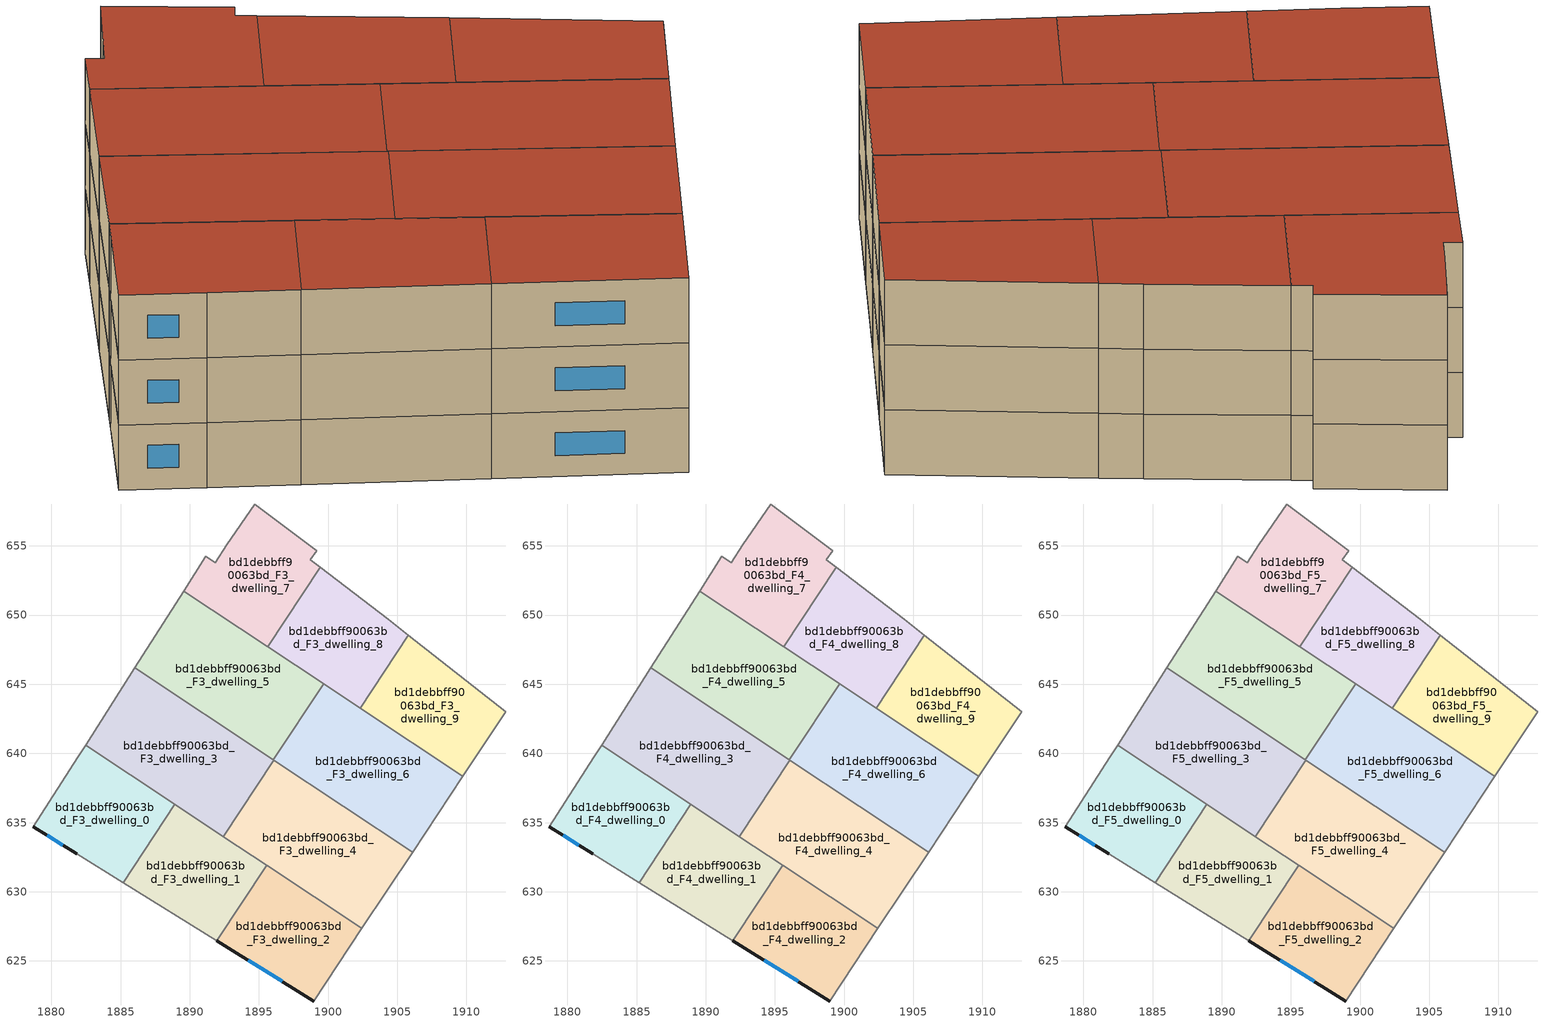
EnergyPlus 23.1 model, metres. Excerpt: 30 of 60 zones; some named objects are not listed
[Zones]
bd1debbff90063bd_F3_dwelling_0
 floor to bd1debbff90063bd_F2_dwelling_0 (EU_floor_Construction): 1888.93,636.31 1885.18,630.66 1881.83,632.74 1878.71,634.71 1881.92,639.72 1882.47,640.59 z9
 wall outside (EU_wall_Construction): 1878.71,634.71 1881.83,632.74 z9:12
 wall adiabatic (EU_wall_Construction): 1882.47,640.59 1881.92,639.72 1878.71,634.71 / 1881.83,632.74 1885.18,630.66 z9:12
 wall to bd1debbff90063bd_F3_dwelling_1 (EU_wall_Construction): 1885.18,630.66 1888.93,636.31 z9:12
 wall to bd1debbff90063bd_F3_dwelling_3 (EU_wall_Construction): 1888.93,636.31 1882.47,640.59 z9:12
 window (EU_Window_Construction): 1879.72,634.07 1880.81,633.38 z9.97:11.03
bd1debbff90063bd_F3_dwelling_1
 floor to bd1debbff90063bd_F2_dwelling_1 (EU_floor_Construction): 1895.56,631.92 1891.94,626.46 1885.18,630.66 1888.93,636.31 z9
 wall to bd1debbff90063bd_F3_dwelling_2 (EU_wall_Construction): 1891.94,626.46 1895.56,631.92 z9:12
 wall adiabatic (EU_wall_Construction): 1885.18,630.66 1891.94,626.46 z9:12
 wall to bd1debbff90063bd_F3_dwelling_4 (EU_wall_Construction): 1895.56,631.92 1892.43,633.99 z9:12
 wall to bd1debbff90063bd_F3_dwelling_3 (EU_wall_Construction): 1892.43,633.99 1888.93,636.31 z9:12
bd1debbff90063bd_F3_dwelling_2
 floor to bd1debbff90063bd_F2_dwelling_2 (EU_floor_Construction): 1902.44,627.35 1898.96,622.11 1891.94,626.46 1895.56,631.92 z9
 wall outside (EU_wall_Construction): 1891.94,626.46 1898.96,622.11 z9:12
 wall adiabatic (EU_wall_Construction): 1898.96,622.11 1902.44,627.35 z9:12
 wall to bd1debbff90063bd_F3_dwelling_4 (EU_wall_Construction): 1902.44,627.35 1895.56,631.92 z9:12
 window (EU_Window_Construction): 1894.22,625.05 1896.69,623.52 z9.97:11.03
bd1debbff90063bd_F3_dwelling_3
 floor to bd1debbff90063bd_F2_dwelling_3 (EU_floor_Construction): 1896.09,639.51 1892.43,633.99 1882.47,640.59 1886.03,646.18 z9
 wall adiabatic (EU_wall_Construction): 1886.03,646.18 1882.47,640.59 z9:12
 wall to bd1debbff90063bd_F3_dwelling_4 (EU_wall_Construction): 1892.43,633.99 1896.09,639.51 z9:12
 wall to bd1debbff90063bd_F3_dwelling_5 (EU_wall_Construction): 1896.04,639.54 1886.03,646.18 z9:12
 wall to bd1debbff90063bd_F3_dwelling_6 (EU_wall_Construction): 1896.09,639.51 1896.04,639.54 z9:12
bd1debbff90063bd_F3_dwelling_4
 floor to bd1debbff90063bd_F2_dwelling_4 (EU_floor_Construction): 1906.1,632.87 1902.44,627.35 1892.43,633.99 1896.09,639.51 z9
 wall adiabatic (EU_wall_Construction): 1902.44,627.35 1906.1,632.87 z9:12
 wall to bd1debbff90063bd_F3_dwelling_6 (EU_wall_Construction): 1906.1,632.87 1896.09,639.51 z9:12
bd1debbff90063bd_F3_dwelling_5
 floor to bd1debbff90063bd_F2_dwelling_5 (EU_floor_Construction): 1899.68,645.03 1896.04,639.54 1886.03,646.18 1889.56,651.74 z9
 wall adiabatic (EU_wall_Construction): 1889.56,651.74 1886.03,646.18 z9:12
 wall to bd1debbff90063bd_F3_dwelling_6 (EU_wall_Construction): 1896.04,639.54 1899.68,645.03 z9:12
 wall to bd1debbff90063bd_F3_dwelling_7 (EU_wall_Construction): 1895.63,647.71 1889.56,651.74 z9:12
 wall to bd1debbff90063bd_F3_dwelling_8 (EU_wall_Construction): 1899.68,645.03 1895.63,647.71 z9:12
bd1debbff90063bd_F3_dwelling_6
 floor to bd1debbff90063bd_F2_dwelling_6 (EU_floor_Construction): 1909.74,638.36 1906.1,632.87 1896.04,639.54 1899.68,645.03 z9
 wall adiabatic (EU_wall_Construction): 1906.1,632.87 1909.74,638.36 z9:12
 wall to bd1debbff90063bd_F3_dwelling_9 (EU_wall_Construction): 1909.74,638.36 1902.32,643.28 z9:12
 wall to bd1debbff90063bd_F3_dwelling_8 (EU_wall_Construction): 1902.32,643.28 1899.68,645.03 z9:12
bd1debbff90063bd_F3_dwelling_7
 floor to bd1debbff90063bd_F2_dwelling_7 (EU_floor_Construction): 1899.18,654.66 1898.71,654 1899.44,653.44 1895.63,647.71 1889.56,651.74 1891.16,654.24 1891.84,653.78 1892.68,655.07 1894.72,658.03 z9
 wall adiabatic (EU_wall_Construction): 1899.44,653.44 1898.71,654 1899.18,654.66 1894.72,658.03 1892.68,655.07 1891.84,653.78 1891.16,654.24 1889.56,651.74 z9:12
 wall to bd1debbff90063bd_F3_dwelling_8 (EU_wall_Construction): 1895.63,647.71 1899.44,653.44 z9:12
bd1debbff90063bd_F3_dwelling_8
 floor to bd1debbff90063bd_F2_dwelling_8 (EU_floor_Construction): 1904.34,649.71 1905.81,648.55 1902.32,643.28 1895.63,647.71 1899.44,653.44 z9
 wall adiabatic (EU_wall_Construction): 1905.81,648.55 1904.34,649.71 1899.44,653.44 z9:12
 wall to bd1debbff90063bd_F3_dwelling_9 (EU_wall_Construction): 1902.32,643.28 1905.81,648.55 z9:12
bd1debbff90063bd_F3_dwelling_9
 floor to bd1debbff90063bd_F2_dwelling_9 (EU_floor_Construction): 1912.82,643.01 1909.74,638.36 1902.32,643.28 1905.81,648.55 z9
 wall adiabatic (EU_wall_Construction): 1909.74,638.36 1912.82,643.01 1905.81,648.55 z9:12
bd1debbff90063bd_F4_dwelling_0
 floor to bd1debbff90063bd_F3_dwelling_0 (EU_floor_Construction): 1888.93,636.31 1885.18,630.66 1881.83,632.74 1878.71,634.71 1881.92,639.72 1882.47,640.59 z12
 wall outside (EU_wall_Construction): 1878.71,634.71 1881.83,632.74 z12:15
 wall adiabatic (EU_wall_Construction): 1882.47,640.59 1881.92,639.72 1878.71,634.71 / 1881.83,632.74 1885.18,630.66 z12:15
 wall to bd1debbff90063bd_F4_dwelling_1 (EU_wall_Construction): 1885.18,630.66 1888.93,636.31 z12:15
 wall to bd1debbff90063bd_F4_dwelling_3 (EU_wall_Construction): 1888.93,636.31 1882.47,640.59 z12:15
 window (EU_Window_Construction): 1879.72,634.07 1880.81,633.38 z12.97:14.03
bd1debbff90063bd_F4_dwelling_1
 floor to bd1debbff90063bd_F3_dwelling_1 (EU_floor_Construction): 1895.56,631.92 1891.94,626.46 1885.18,630.66 1888.93,636.31 z12
 wall to bd1debbff90063bd_F4_dwelling_2 (EU_wall_Construction): 1891.94,626.46 1895.56,631.92 z12:15
 wall adiabatic (EU_wall_Construction): 1885.18,630.66 1891.94,626.46 z12:15
 wall to bd1debbff90063bd_F4_dwelling_4 (EU_wall_Construction): 1895.56,631.92 1892.43,633.99 z12:15
 wall to bd1debbff90063bd_F4_dwelling_3 (EU_wall_Construction): 1892.43,633.99 1888.93,636.31 z12:15
bd1debbff90063bd_F4_dwelling_2
 floor to bd1debbff90063bd_F3_dwelling_2 (EU_floor_Construction): 1902.44,627.35 1898.96,622.11 1891.94,626.46 1895.56,631.92 z12
 wall outside (EU_wall_Construction): 1891.94,626.46 1898.96,622.11 z12:15
 wall adiabatic (EU_wall_Construction): 1898.96,622.11 1902.44,627.35 z12:15
 wall to bd1debbff90063bd_F4_dwelling_4 (EU_wall_Construction): 1902.44,627.35 1895.56,631.92 z12:15
 window (EU_Window_Construction): 1894.22,625.05 1896.69,623.52 z12.97:14.03
bd1debbff90063bd_F4_dwelling_3
 floor to bd1debbff90063bd_F3_dwelling_3 (EU_floor_Construction): 1896.09,639.51 1892.43,633.99 1882.47,640.59 1886.03,646.18 z12
 wall adiabatic (EU_wall_Construction): 1886.03,646.18 1882.47,640.59 z12:15
 wall to bd1debbff90063bd_F4_dwelling_4 (EU_wall_Construction): 1892.43,633.99 1896.09,639.51 z12:15
 wall to bd1debbff90063bd_F4_dwelling_5 (EU_wall_Construction): 1896.04,639.54 1886.03,646.18 z12:15
 wall to bd1debbff90063bd_F4_dwelling_6 (EU_wall_Construction): 1896.09,639.51 1896.04,639.54 z12:15
bd1debbff90063bd_F4_dwelling_4
 floor to bd1debbff90063bd_F3_dwelling_4 (EU_floor_Construction): 1906.1,632.87 1902.44,627.35 1892.43,633.99 1896.09,639.51 z12
 wall adiabatic (EU_wall_Construction): 1902.44,627.35 1906.1,632.87 z12:15
 wall to bd1debbff90063bd_F4_dwelling_6 (EU_wall_Construction): 1906.1,632.87 1896.09,639.51 z12:15
bd1debbff90063bd_F4_dwelling_5
 floor to bd1debbff90063bd_F3_dwelling_5 (EU_floor_Construction): 1899.68,645.03 1896.04,639.54 1886.03,646.18 1889.56,651.74 z12
 wall adiabatic (EU_wall_Construction): 1889.56,651.74 1886.03,646.18 z12:15
 wall to bd1debbff90063bd_F4_dwelling_6 (EU_wall_Construction): 1896.04,639.54 1899.68,645.03 z12:15
 wall to bd1debbff90063bd_F4_dwelling_7 (EU_wall_Construction): 1895.63,647.71 1889.56,651.74 z12:15
 wall to bd1debbff90063bd_F4_dwelling_8 (EU_wall_Construction): 1899.68,645.03 1895.63,647.71 z12:15
bd1debbff90063bd_F4_dwelling_6
 floor to bd1debbff90063bd_F3_dwelling_6 (EU_floor_Construction): 1909.74,638.36 1906.1,632.87 1896.04,639.54 1899.68,645.03 z12
 wall adiabatic (EU_wall_Construction): 1906.1,632.87 1909.74,638.36 z12:15
 wall to bd1debbff90063bd_F4_dwelling_9 (EU_wall_Construction): 1909.74,638.36 1902.32,643.28 z12:15
 wall to bd1debbff90063bd_F4_dwelling_8 (EU_wall_Construction): 1902.32,643.28 1899.68,645.03 z12:15
bd1debbff90063bd_F4_dwelling_7
 floor to bd1debbff90063bd_F3_dwelling_7 (EU_floor_Construction): 1899.18,654.66 1898.71,654 1899.44,653.44 1895.63,647.71 1889.56,651.74 1891.16,654.24 1891.84,653.78 1892.68,655.07 1894.72,658.03 z12
 wall adiabatic (EU_wall_Construction): 1899.44,653.44 1898.71,654 1899.18,654.66 1894.72,658.03 1892.68,655.07 1891.84,653.78 1891.16,654.24 1889.56,651.74 z12:15
 wall to bd1debbff90063bd_F4_dwelling_8 (EU_wall_Construction): 1895.63,647.71 1899.44,653.44 z12:15
bd1debbff90063bd_F4_dwelling_8
 floor to bd1debbff90063bd_F3_dwelling_8 (EU_floor_Construction): 1904.34,649.71 1905.81,648.55 1902.32,643.28 1895.63,647.71 1899.44,653.44 z12
 wall adiabatic (EU_wall_Construction): 1905.81,648.55 1904.34,649.71 1899.44,653.44 z12:15
 wall to bd1debbff90063bd_F4_dwelling_9 (EU_wall_Construction): 1902.32,643.28 1905.81,648.55 z12:15
bd1debbff90063bd_F4_dwelling_9
 floor to bd1debbff90063bd_F3_dwelling_9 (EU_floor_Construction): 1912.82,643.01 1909.74,638.36 1902.32,643.28 1905.81,648.55 z12
 wall adiabatic (EU_wall_Construction): 1909.74,638.36 1912.82,643.01 1905.81,648.55 z12:15
bd1debbff90063bd_F5_dwelling_0
 floor to bd1debbff90063bd_F4_dwelling_0 (EU_floor_Construction): 1888.93,636.31 1885.18,630.66 1881.83,632.74 1878.71,634.71 1881.92,639.72 1882.47,640.59 z15
 wall outside (EU_wall_Construction): 1878.71,634.71 1881.83,632.74 z15:18
 wall adiabatic (EU_wall_Construction): 1882.47,640.59 1881.92,639.72 1878.71,634.71 / 1881.83,632.74 1885.18,630.66 z15:18
 wall to bd1debbff90063bd_F5_dwelling_1 (EU_wall_Construction): 1885.18,630.66 1888.93,636.31 z15:18
 wall to bd1debbff90063bd_F5_dwelling_3 (EU_wall_Construction): 1888.93,636.31 1882.47,640.59 z15:18
 window (EU_Window_Construction): 1879.72,634.07 1880.81,633.38 z15.97:17.03
 roof outside (EU_roof_Construction): 1885.18,630.66 1888.93,636.31 1882.47,640.59 1881.92,639.72 1878.71,634.71 1881.83,632.74 z18
bd1debbff90063bd_F5_dwelling_1
 floor to bd1debbff90063bd_F4_dwelling_1 (EU_floor_Construction): 1895.56,631.92 1891.94,626.46 1885.18,630.66 1888.93,636.31 z15
 wall to bd1debbff90063bd_F5_dwelling_2 (EU_wall_Construction): 1891.94,626.46 1895.56,631.92 z15:18
 wall adiabatic (EU_wall_Construction): 1885.18,630.66 1891.94,626.46 z15:18
 wall to bd1debbff90063bd_F5_dwelling_4 (EU_wall_Construction): 1895.56,631.92 1892.43,633.99 z15:18
 wall to bd1debbff90063bd_F5_dwelling_3 (EU_wall_Construction): 1892.43,633.99 1888.93,636.31 z15:18
 roof outside (EU_roof_Construction): 1891.94,626.46 1895.56,631.92 1888.93,636.31 1885.18,630.66 z18
bd1debbff90063bd_F5_dwelling_2
 floor to bd1debbff90063bd_F4_dwelling_2 (EU_floor_Construction): 1902.44,627.35 1898.96,622.11 1891.94,626.46 1895.56,631.92 z15
 wall outside (EU_wall_Construction): 1891.94,626.46 1898.96,622.11 z15:18
 wall adiabatic (EU_wall_Construction): 1898.96,622.11 1902.44,627.35 z15:18
 wall to bd1debbff90063bd_F5_dwelling_4 (EU_wall_Construction): 1902.44,627.35 1895.56,631.92 z15:18
 window (EU_Window_Construction): 1894.22,625.05 1896.69,623.52 z15.97:17.03
 roof outside (EU_roof_Construction): 1898.96,622.11 1902.44,627.35 1895.56,631.92 1891.94,626.46 z18
bd1debbff90063bd_F5_dwelling_3
 floor to bd1debbff90063bd_F4_dwelling_3 (EU_floor_Construction): 1896.09,639.51 1892.43,633.99 1882.47,640.59 1886.03,646.18 z15
 wall adiabatic (EU_wall_Construction): 1886.03,646.18 1882.47,640.59 z15:18
 wall to bd1debbff90063bd_F5_dwelling_4 (EU_wall_Construction): 1892.43,633.99 1896.09,639.51 z15:18
 wall to bd1debbff90063bd_F5_dwelling_5 (EU_wall_Construction): 1896.04,639.54 1886.03,646.18 z15:18
 wall to bd1debbff90063bd_F5_dwelling_6 (EU_wall_Construction): 1896.09,639.51 1896.04,639.54 z15:18
 roof outside (EU_roof_Construction): 1892.43,633.99 1896.09,639.51 1886.03,646.18 1882.47,640.59 z18
bd1debbff90063bd_F5_dwelling_4
 floor to bd1debbff90063bd_F4_dwelling_4 (EU_floor_Construction): 1906.1,632.87 1902.44,627.35 1892.43,633.99 1896.09,639.51 z15
 wall adiabatic (EU_wall_Construction): 1902.44,627.35 1906.1,632.87 z15:18
 wall to bd1debbff90063bd_F5_dwelling_6 (EU_wall_Construction): 1906.1,632.87 1896.09,639.51 z15:18
 roof outside (EU_roof_Construction): 1902.44,627.35 1906.1,632.87 1896.09,639.51 1892.43,633.99 z18
bd1debbff90063bd_F5_dwelling_5
 floor to bd1debbff90063bd_F4_dwelling_5 (EU_floor_Construction): 1899.68,645.03 1896.04,639.54 1886.03,646.18 1889.56,651.74 z15
 wall adiabatic (EU_wall_Construction): 1889.56,651.74 1886.03,646.18 z15:18
 wall to bd1debbff90063bd_F5_dwelling_6 (EU_wall_Construction): 1896.04,639.54 1899.68,645.03 z15:18
 wall to bd1debbff90063bd_F5_dwelling_7 (EU_wall_Construction): 1895.63,647.71 1889.56,651.74 z15:18
 wall to bd1debbff90063bd_F5_dwelling_8 (EU_wall_Construction): 1899.68,645.03 1895.63,647.71 z15:18
 roof outside (EU_roof_Construction): 1896.04,639.54 1899.68,645.03 1889.56,651.74 1886.03,646.18 z18
bd1debbff90063bd_F5_dwelling_6
 floor to bd1debbff90063bd_F4_dwelling_6 (EU_floor_Construction): 1909.74,638.36 1906.1,632.87 1896.04,639.54 1899.68,645.03 z15
 wall adiabatic (EU_wall_Construction): 1906.1,632.87 1909.74,638.36 z15:18
 wall to bd1debbff90063bd_F5_dwelling_9 (EU_wall_Construction): 1909.74,638.36 1902.32,643.28 z15:18
 wall to bd1debbff90063bd_F5_dwelling_8 (EU_wall_Construction): 1902.32,643.28 1899.68,645.03 z15:18
 roof outside (EU_roof_Construction): 1906.1,632.87 1909.74,638.36 1899.68,645.03 1896.04,639.54 z18
bd1debbff90063bd_F5_dwelling_7
 floor to bd1debbff90063bd_F4_dwelling_7 (EU_floor_Construction): 1899.18,654.66 1898.71,654 1899.44,653.44 1895.63,647.71 1889.56,651.74 1891.16,654.24 1891.84,653.78 1892.68,655.07 1894.72,658.03 z15
 wall adiabatic (EU_wall_Construction): 1899.44,653.44 1898.71,654 1899.18,654.66 1894.72,658.03 1892.68,655.07 1891.84,653.78 1891.16,654.24 1889.56,651.74 z15:18
 wall to bd1debbff90063bd_F5_dwelling_8 (EU_wall_Construction): 1895.63,647.71 1899.44,653.44 z15:18
 roof outside (EU_roof_Construction): 1895.63,647.71 1899.44,653.44 1898.71,654 1899.18,654.66 1894.72,658.03 1892.68,655.07 1891.84,653.78 1891.16,654.24 1889.56,651.74 z18
bd1debbff90063bd_F5_dwelling_8
 floor to bd1debbff90063bd_F4_dwelling_8 (EU_floor_Construction): 1904.34,649.71 1905.81,648.55 1902.32,643.28 1895.63,647.71 1899.44,653.44 z15
 wall adiabatic (EU_wall_Construction): 1905.81,648.55 1904.34,649.71 1899.44,653.44 z15:18
 wall to bd1debbff90063bd_F5_dwelling_9 (EU_wall_Construction): 1902.32,643.28 1905.81,648.55 z15:18
 roof outside (EU_roof_Construction): 1902.32,643.28 1905.81,648.55 1904.34,649.71 1899.44,653.44 1895.63,647.71 z18
bd1debbff90063bd_F5_dwelling_9
 floor to bd1debbff90063bd_F4_dwelling_9 (EU_floor_Construction): 1912.82,643.01 1909.74,638.36 1902.32,643.28 1905.81,648.55 z15
 wall adiabatic (EU_wall_Construction): 1909.74,638.36 1912.82,643.01 1905.81,648.55 z15:18
 roof outside (EU_roof_Construction): 1909.74,638.36 1912.82,643.01 1905.81,648.55 1902.32,643.28 z18
[Building]
EU S2 Campaign: North Axis=0; Terrain=City; Solar Distribution=FullExterior
[Site:Location]
Bologna: Latitude=44.5; Longitude=11.25; Time Zone=1; Elevation=37
[SizingPeriod:WeatherFileDays]
AnnualSizingPeriod: Begin Month=1; Begin Day of Month=1; End Month=12; End Day of Month=31; Day of Week for Start Day=Monday; Use Weather File Daylight Saving Period=No; Use Weather File Rain and Snow Indicators=No
[MATERIAL]
EU_InternalMass_Material: Roughness=MediumRough; Thickness=0.1; Conductivity=1; Density=1800; Specific Heat=900; Thermal Absorptance=0.9; Solar Absorptance=0.7; Visible Absorptance=0.7
[MATERIAL:NOMASS] Roughness=MediumRough; Thermal Absorptance=0.9; Solar Absorptance=0.7; Visible Absorptance=0.7
Name | Thermal Resistance
EU_wall_NoMass | 0.779417
EU_roof_NoMass | 0.435466
EU_floor_NoMass | 0.588222
[WINDOWMATERIAL:SIMPLEGLAZINGSYSTEM]
EU_Window_SimpleGlazing: UFactor=5.16242; Solar Heat Gain Coefficient=0.85; Visible Transmittance=0.85
[CONSTRUCTION]
EU_wall_Construction: EU_wall_NoMass
EU_roof_Construction: EU_roof_NoMass
EU_floor_Construction: EU_floor_NoMass
EU_Window_Construction: EU_Window_SimpleGlazing
EU_InternalMass_Construction: EU_InternalMass_Material
[ZONE] Type=1; Multiplier=1; Ceiling Height=autocalculate; Floor Area=autocalculate; Part of Total Floor Area=Yes
Name | Volume
bd1debbff90063bd_F3_dwelling_0; bd1debbff90063bd_F4_dwelling_0; bd1debbff90063bd_F5_dwelling_0 | 159.02
bd1debbff90063bd_F3_dwelling_1; bd1debbff90063bd_F4_dwelling_1; bd1debbff90063bd_F5_dwelling_1 | 159.024
bd1debbff90063bd_F3_dwelling_2; bd1debbff90063bd_F4_dwelling_2; bd1debbff90063bd_F5_dwelling_2 | 159.026
bd1debbff90063bd_F3_dwelling_3; bd1debbff90063bd_F4_dwelling_3; bd1debbff90063bd_F5_dwelling_3 | 238.516
bd1debbff90063bd_F3_dwelling_4; bd1debbff90063bd_F4_dwelling_4; bd1debbff90063bd_F5_dwelling_4 | 238.53
bd1debbff90063bd_F3_dwelling_5; bd1debbff90063bd_F4_dwelling_5; bd1debbff90063bd_F5_dwelling_5 | 238.507
bd1debbff90063bd_F3_dwelling_6; bd1debbff90063bd_F4_dwelling_6; bd1debbff90063bd_F5_dwelling_6 | 238.526
bd1debbff90063bd_F3_dwelling_7; bd1debbff90063bd_F4_dwelling_7; bd1debbff90063bd_F5_dwelling_7 | 159.018
bd1debbff90063bd_F3_dwelling_8; bd1debbff90063bd_F4_dwelling_8; bd1debbff90063bd_F5_dwelling_8 | 159.04
bd1debbff90063bd_F3_dwelling_9; bd1debbff90063bd_F4_dwelling_9; bd1debbff90063bd_F5_dwelling_9 | 159.033
[INTERNALMASS] Construction=EU_InternalMass_Construction
Name | Zone or ZoneList | Surface Area
bd1debbff90063bd_F3_dwelling_0_EU_InternalMass | bd1debbff90063bd_F3_dwelling_0 | 53.0066
bd1debbff90063bd_F3_dwelling_1_EU_InternalMass | bd1debbff90063bd_F3_dwelling_1 | 53.0081
bd1debbff90063bd_F3_dwelling_2_EU_InternalMass | bd1debbff90063bd_F3_dwelling_2 | 53.0083
bd1debbff90063bd_F3_dwelling_3_EU_InternalMass | bd1debbff90063bd_F3_dwelling_3 | 79.505
bd1debbff90063bd_F3_dwelling_4_EU_InternalMass | bd1debbff90063bd_F3_dwelling_4 | 79.5099
bd1debbff90063bd_F3_dwelling_5_EU_InternalMass | bd1debbff90063bd_F3_dwelling_5 | 79.5022
bd1debbff90063bd_F3_dwelling_6_EU_InternalMass | bd1debbff90063bd_F3_dwelling_6 | 79.5088
bd1debbff90063bd_F3_dwelling_7_EU_InternalMass | bd1debbff90063bd_F3_dwelling_7 | 53.0062
bd1debbff90063bd_F3_dwelling_8_EU_InternalMass | bd1debbff90063bd_F3_dwelling_8 | 53.0139
bd1debbff90063bd_F3_dwelling_9_EU_InternalMass | bd1debbff90063bd_F3_dwelling_9 | 53.0107
bd1debbff90063bd_F4_dwelling_0_EU_InternalMass | bd1debbff90063bd_F4_dwelling_0 | 53.0066
bd1debbff90063bd_F4_dwelling_1_EU_InternalMass | bd1debbff90063bd_F4_dwelling_1 | 53.0081
bd1debbff90063bd_F4_dwelling_2_EU_InternalMass | bd1debbff90063bd_F4_dwelling_2 | 53.0083
bd1debbff90063bd_F4_dwelling_3_EU_InternalMass | bd1debbff90063bd_F4_dwelling_3 | 79.505
bd1debbff90063bd_F4_dwelling_4_EU_InternalMass | bd1debbff90063bd_F4_dwelling_4 | 79.5099
bd1debbff90063bd_F4_dwelling_5_EU_InternalMass | bd1debbff90063bd_F4_dwelling_5 | 79.5022
bd1debbff90063bd_F4_dwelling_6_EU_InternalMass | bd1debbff90063bd_F4_dwelling_6 | 79.5088
bd1debbff90063bd_F4_dwelling_7_EU_InternalMass | bd1debbff90063bd_F4_dwelling_7 | 53.0062
bd1debbff90063bd_F4_dwelling_8_EU_InternalMass | bd1debbff90063bd_F4_dwelling_8 | 53.0139
bd1debbff90063bd_F4_dwelling_9_EU_InternalMass | bd1debbff90063bd_F4_dwelling_9 | 53.0107
bd1debbff90063bd_F5_dwelling_0_EU_InternalMass | bd1debbff90063bd_F5_dwelling_0 | 53.0066
bd1debbff90063bd_F5_dwelling_1_EU_InternalMass | bd1debbff90063bd_F5_dwelling_1 | 53.0081
bd1debbff90063bd_F5_dwelling_2_EU_InternalMass | bd1debbff90063bd_F5_dwelling_2 | 53.0083
bd1debbff90063bd_F5_dwelling_3_EU_InternalMass | bd1debbff90063bd_F5_dwelling_3 | 79.505
bd1debbff90063bd_F5_dwelling_4_EU_InternalMass | bd1debbff90063bd_F5_dwelling_4 | 79.5099
bd1debbff90063bd_F5_dwelling_5_EU_InternalMass | bd1debbff90063bd_F5_dwelling_5 | 79.5022
bd1debbff90063bd_F5_dwelling_6_EU_InternalMass | bd1debbff90063bd_F5_dwelling_6 | 79.5088
bd1debbff90063bd_F5_dwelling_7_EU_InternalMass | bd1debbff90063bd_F5_dwelling_7 | 53.0062
bd1debbff90063bd_F5_dwelling_8_EU_InternalMass | bd1debbff90063bd_F5_dwelling_8 | 53.0139
bd1debbff90063bd_F5_dwelling_9_EU_InternalMass | bd1debbff90063bd_F5_dwelling_9 | 53.0107
[OTHEREQUIPMENT] Fuel Type=Electricity; Design Level Calculation Method=Watts/Area; Power per Zone Floor Area=1; Fraction Latent=0; Fraction Radiant=0; Fraction Lost=0; Carbon Dioxide Generation Rate=0; EndUse Subcategory=EU_Step8_InternalGains
Name | Zone or ZoneList or Space or SpaceList | Schedule
EU_Step8_InternalGain_bd1debbff90063bd_F3_dwelling_0_f000 | bd1debbff90063bd_F3_dwelling_0 | EU_Step8_GainSchedule_bd1debbff90063bd_F3_dwelling_0_f000
EU_Step8_InternalGain_bd1debbff90063bd_F3_dwelling_1_f000 | bd1debbff90063bd_F3_dwelling_1 | EU_Step8_GainSchedule_bd1debbff90063bd_F3_dwelling_1_f000
EU_Step8_InternalGain_bd1debbff90063bd_F3_dwelling_2_f000 | bd1debbff90063bd_F3_dwelling_2 | EU_Step8_GainSchedule_bd1debbff90063bd_F3_dwelling_2_f000
EU_Step8_InternalGain_bd1debbff90063bd_F3_dwelling_3_f000 | bd1debbff90063bd_F3_dwelling_3 | EU_Step8_GainSchedule_bd1debbff90063bd_F3_dwelling_3_f000
EU_Step8_InternalGain_bd1debbff90063bd_F3_dwelling_4_f000 | bd1debbff90063bd_F3_dwelling_4 | EU_Step8_GainSchedule_bd1debbff90063bd_F3_dwelling_4_f000
EU_Step8_InternalGain_bd1debbff90063bd_F3_dwelling_5_f000 | bd1debbff90063bd_F3_dwelling_5 | EU_Step8_GainSchedule_bd1debbff90063bd_F3_dwelling_5_f000
EU_Step8_InternalGain_bd1debbff90063bd_F3_dwelling_6_f000 | bd1debbff90063bd_F3_dwelling_6 | EU_Step8_GainSchedule_bd1debbff90063bd_F3_dwelling_6_f000
EU_Step8_InternalGain_bd1debbff90063bd_F3_dwelling_7_f000 | bd1debbff90063bd_F3_dwelling_7 | EU_Step8_GainSchedule_bd1debbff90063bd_F3_dwelling_7_f000
EU_Step8_InternalGain_bd1debbff90063bd_F3_dwelling_8_f000 | bd1debbff90063bd_F3_dwelling_8 | EU_Step8_GainSchedule_bd1debbff90063bd_F3_dwelling_8_f000
EU_Step8_InternalGain_bd1debbff90063bd_F3_dwelling_9_f000 | bd1debbff90063bd_F3_dwelling_9 | EU_Step8_GainSchedule_bd1debbff90063bd_F3_dwelling_9_f000
EU_Step8_InternalGain_bd1debbff90063bd_F4_dwelling_0_f000 | bd1debbff90063bd_F4_dwelling_0 | EU_Step8_GainSchedule_bd1debbff90063bd_F4_dwelling_0_f000
EU_Step8_InternalGain_bd1debbff90063bd_F4_dwelling_1_f000 | bd1debbff90063bd_F4_dwelling_1 | EU_Step8_GainSchedule_bd1debbff90063bd_F4_dwelling_1_f000
EU_Step8_InternalGain_bd1debbff90063bd_F4_dwelling_2_f000 | bd1debbff90063bd_F4_dwelling_2 | EU_Step8_GainSchedule_bd1debbff90063bd_F4_dwelling_2_f000
EU_Step8_InternalGain_bd1debbff90063bd_F4_dwelling_3_f000 | bd1debbff90063bd_F4_dwelling_3 | EU_Step8_GainSchedule_bd1debbff90063bd_F4_dwelling_3_f000
EU_Step8_InternalGain_bd1debbff90063bd_F4_dwelling_4_f000 | bd1debbff90063bd_F4_dwelling_4 | EU_Step8_GainSchedule_bd1debbff90063bd_F4_dwelling_4_f000
EU_Step8_InternalGain_bd1debbff90063bd_F4_dwelling_5_f000 | bd1debbff90063bd_F4_dwelling_5 | EU_Step8_GainSchedule_bd1debbff90063bd_F4_dwelling_5_f000
EU_Step8_InternalGain_bd1debbff90063bd_F4_dwelling_6_f000 | bd1debbff90063bd_F4_dwelling_6 | EU_Step8_GainSchedule_bd1debbff90063bd_F4_dwelling_6_f000
EU_Step8_InternalGain_bd1debbff90063bd_F4_dwelling_7_f000 | bd1debbff90063bd_F4_dwelling_7 | EU_Step8_GainSchedule_bd1debbff90063bd_F4_dwelling_7_f000
EU_Step8_InternalGain_bd1debbff90063bd_F4_dwelling_8_f000 | bd1debbff90063bd_F4_dwelling_8 | EU_Step8_GainSchedule_bd1debbff90063bd_F4_dwelling_8_f000
EU_Step8_InternalGain_bd1debbff90063bd_F4_dwelling_9_f000 | bd1debbff90063bd_F4_dwelling_9 | EU_Step8_GainSchedule_bd1debbff90063bd_F4_dwelling_9_f000
EU_Step8_InternalGain_bd1debbff90063bd_F5_dwelling_0_f000 | bd1debbff90063bd_F5_dwelling_0 | EU_Step8_GainSchedule_bd1debbff90063bd_F5_dwelling_0_f000
EU_Step8_InternalGain_bd1debbff90063bd_F5_dwelling_1_f000 | bd1debbff90063bd_F5_dwelling_1 | EU_Step8_GainSchedule_bd1debbff90063bd_F5_dwelling_1_f000
EU_Step8_InternalGain_bd1debbff90063bd_F5_dwelling_2_f000 | bd1debbff90063bd_F5_dwelling_2 | EU_Step8_GainSchedule_bd1debbff90063bd_F5_dwelling_2_f000
EU_Step8_InternalGain_bd1debbff90063bd_F5_dwelling_3_f000 | bd1debbff90063bd_F5_dwelling_3 | EU_Step8_GainSchedule_bd1debbff90063bd_F5_dwelling_3_f000
EU_Step8_InternalGain_bd1debbff90063bd_F5_dwelling_4_f000 | bd1debbff90063bd_F5_dwelling_4 | EU_Step8_GainSchedule_bd1debbff90063bd_F5_dwelling_4_f000
EU_Step8_InternalGain_bd1debbff90063bd_F5_dwelling_5_f000 | bd1debbff90063bd_F5_dwelling_5 | EU_Step8_GainSchedule_bd1debbff90063bd_F5_dwelling_5_f000
EU_Step8_InternalGain_bd1debbff90063bd_F5_dwelling_6_f000 | bd1debbff90063bd_F5_dwelling_6 | EU_Step8_GainSchedule_bd1debbff90063bd_F5_dwelling_6_f000
EU_Step8_InternalGain_bd1debbff90063bd_F5_dwelling_7_f000 | bd1debbff90063bd_F5_dwelling_7 | EU_Step8_GainSchedule_bd1debbff90063bd_F5_dwelling_7_f000
EU_Step8_InternalGain_bd1debbff90063bd_F5_dwelling_8_f000 | bd1debbff90063bd_F5_dwelling_8 | EU_Step8_GainSchedule_bd1debbff90063bd_F5_dwelling_8_f000
EU_Step8_InternalGain_bd1debbff90063bd_F5_dwelling_9_f000 | bd1debbff90063bd_F5_dwelling_9 | EU_Step8_GainSchedule_bd1debbff90063bd_F5_dwelling_9_f000
[ZONEVENTILATION:DESIGNFLOWRATE] Schedule=EU_AlwaysOn; Design Flow Rate Calculation Method=AirChanges/Hour; Air Changes per Hour=0.712058; Ventilation Type=Natural; Fan Pressure Rise=0; Fan Total Efficiency=1; Constant Term Coefficient=1; Temperature Term Coefficient=0; Velocity Term Coefficient=0; Velocity Squared Term Coefficient=0; Minimum Indoor Temperature=-100; Maximum Indoor Temperature=100; Delta Temperature=-100; Minimum Outdoor Temperature=-100; Maximum Outdoor Temperature=100; Maximum Wind Speed=40
Name | Zone or ZoneList or Space or SpaceList
EU_ConstantAir_bd1debbff90063bd_F3_dwelling_0 | bd1debbff90063bd_F3_dwelling_0
EU_ConstantAir_bd1debbff90063bd_F3_dwelling_1 | bd1debbff90063bd_F3_dwelling_1
EU_ConstantAir_bd1debbff90063bd_F3_dwelling_2 | bd1debbff90063bd_F3_dwelling_2
EU_ConstantAir_bd1debbff90063bd_F3_dwelling_3 | bd1debbff90063bd_F3_dwelling_3
EU_ConstantAir_bd1debbff90063bd_F3_dwelling_4 | bd1debbff90063bd_F3_dwelling_4
EU_ConstantAir_bd1debbff90063bd_F3_dwelling_5 | bd1debbff90063bd_F3_dwelling_5
EU_ConstantAir_bd1debbff90063bd_F3_dwelling_6 | bd1debbff90063bd_F3_dwelling_6
EU_ConstantAir_bd1debbff90063bd_F3_dwelling_7 | bd1debbff90063bd_F3_dwelling_7
EU_ConstantAir_bd1debbff90063bd_F3_dwelling_8 | bd1debbff90063bd_F3_dwelling_8
EU_ConstantAir_bd1debbff90063bd_F3_dwelling_9 | bd1debbff90063bd_F3_dwelling_9
EU_ConstantAir_bd1debbff90063bd_F4_dwelling_0 | bd1debbff90063bd_F4_dwelling_0
EU_ConstantAir_bd1debbff90063bd_F4_dwelling_1 | bd1debbff90063bd_F4_dwelling_1
EU_ConstantAir_bd1debbff90063bd_F4_dwelling_2 | bd1debbff90063bd_F4_dwelling_2
EU_ConstantAir_bd1debbff90063bd_F4_dwelling_3 | bd1debbff90063bd_F4_dwelling_3
EU_ConstantAir_bd1debbff90063bd_F4_dwelling_4 | bd1debbff90063bd_F4_dwelling_4
EU_ConstantAir_bd1debbff90063bd_F4_dwelling_5 | bd1debbff90063bd_F4_dwelling_5
EU_ConstantAir_bd1debbff90063bd_F4_dwelling_6 | bd1debbff90063bd_F4_dwelling_6
EU_ConstantAir_bd1debbff90063bd_F4_dwelling_7 | bd1debbff90063bd_F4_dwelling_7
EU_ConstantAir_bd1debbff90063bd_F4_dwelling_8 | bd1debbff90063bd_F4_dwelling_8
EU_ConstantAir_bd1debbff90063bd_F4_dwelling_9 | bd1debbff90063bd_F4_dwelling_9
EU_ConstantAir_bd1debbff90063bd_F5_dwelling_0 | bd1debbff90063bd_F5_dwelling_0
EU_ConstantAir_bd1debbff90063bd_F5_dwelling_1 | bd1debbff90063bd_F5_dwelling_1
EU_ConstantAir_bd1debbff90063bd_F5_dwelling_2 | bd1debbff90063bd_F5_dwelling_2
EU_ConstantAir_bd1debbff90063bd_F5_dwelling_3 | bd1debbff90063bd_F5_dwelling_3
EU_ConstantAir_bd1debbff90063bd_F5_dwelling_4 | bd1debbff90063bd_F5_dwelling_4
EU_ConstantAir_bd1debbff90063bd_F5_dwelling_5 | bd1debbff90063bd_F5_dwelling_5
EU_ConstantAir_bd1debbff90063bd_F5_dwelling_6 | bd1debbff90063bd_F5_dwelling_6
EU_ConstantAir_bd1debbff90063bd_F5_dwelling_7 | bd1debbff90063bd_F5_dwelling_7
EU_ConstantAir_bd1debbff90063bd_F5_dwelling_8 | bd1debbff90063bd_F5_dwelling_8
EU_ConstantAir_bd1debbff90063bd_F5_dwelling_9 | bd1debbff90063bd_F5_dwelling_9
[HVACTEMPLATE:ZONE:IDEALLOADSAIRSYSTEM] System Availability Schedule=EU_AlwaysOn; Maximum Heating Supply Air Temperature=50; Minimum Cooling Supply Air Temperature=13; Maximum Heating Supply Air Humidity Ratio=0.0156; Minimum Cooling Supply Air Humidity Ratio=0.0077; Heating Limit=NoLimit; Cooling Limit=NoLimit; Heating Availability Schedule=EU_AlwaysOn; Cooling Availability Schedule=EU_CoolingOff; Dehumidification Control Type=ConstantSensibleHeatRatio; Cooling Sensible Heat Ratio=0.7; Dehumidification Setpoint=60; Humidification Control Type=None; Humidification Setpoint=30; Outdoor Air Method=None; Outdoor Air Flow Rate per Person=0.00944; Outdoor Air Flow Rate per Zone Floor Area=0; Outdoor Air Flow Rate per Zone=0; Demand Controlled Ventilation Type=None; Outdoor Air Economizer Type=NoEconomizer; Heat Recovery Type=None; Sensible Heat Recovery Effectiveness=0.7; Latent Heat Recovery Effectiveness=0.65
Name | Template Thermostat
bd1debbff90063bd_F3_dwelling_0 | EU_HeatOnly_bd1debbff90063bd_F3_dwelling_0
bd1debbff90063bd_F3_dwelling_1 | EU_HeatOnly_bd1debbff90063bd_F3_dwelling_1
bd1debbff90063bd_F3_dwelling_2 | EU_HeatOnly_bd1debbff90063bd_F3_dwelling_2
bd1debbff90063bd_F3_dwelling_3 | EU_HeatOnly_bd1debbff90063bd_F3_dwelling_3
bd1debbff90063bd_F3_dwelling_4 | EU_HeatOnly_bd1debbff90063bd_F3_dwelling_4
bd1debbff90063bd_F3_dwelling_5 | EU_HeatOnly_bd1debbff90063bd_F3_dwelling_5
bd1debbff90063bd_F3_dwelling_6 | EU_HeatOnly_bd1debbff90063bd_F3_dwelling_6
bd1debbff90063bd_F3_dwelling_7 | EU_HeatOnly_bd1debbff90063bd_F3_dwelling_7
bd1debbff90063bd_F3_dwelling_8 | EU_HeatOnly_bd1debbff90063bd_F3_dwelling_8
bd1debbff90063bd_F3_dwelling_9 | EU_HeatOnly_bd1debbff90063bd_F3_dwelling_9
bd1debbff90063bd_F4_dwelling_0 | EU_HeatOnly_bd1debbff90063bd_F4_dwelling_0
bd1debbff90063bd_F4_dwelling_1 | EU_HeatOnly_bd1debbff90063bd_F4_dwelling_1
bd1debbff90063bd_F4_dwelling_2 | EU_HeatOnly_bd1debbff90063bd_F4_dwelling_2
bd1debbff90063bd_F4_dwelling_3 | EU_HeatOnly_bd1debbff90063bd_F4_dwelling_3
bd1debbff90063bd_F4_dwelling_4 | EU_HeatOnly_bd1debbff90063bd_F4_dwelling_4
bd1debbff90063bd_F4_dwelling_5 | EU_HeatOnly_bd1debbff90063bd_F4_dwelling_5
bd1debbff90063bd_F4_dwelling_6 | EU_HeatOnly_bd1debbff90063bd_F4_dwelling_6
bd1debbff90063bd_F4_dwelling_7 | EU_HeatOnly_bd1debbff90063bd_F4_dwelling_7
bd1debbff90063bd_F4_dwelling_8 | EU_HeatOnly_bd1debbff90063bd_F4_dwelling_8
bd1debbff90063bd_F4_dwelling_9 | EU_HeatOnly_bd1debbff90063bd_F4_dwelling_9
bd1debbff90063bd_F5_dwelling_0 | EU_HeatOnly_bd1debbff90063bd_F5_dwelling_0
bd1debbff90063bd_F5_dwelling_1 | EU_HeatOnly_bd1debbff90063bd_F5_dwelling_1
bd1debbff90063bd_F5_dwelling_2 | EU_HeatOnly_bd1debbff90063bd_F5_dwelling_2
bd1debbff90063bd_F5_dwelling_3 | EU_HeatOnly_bd1debbff90063bd_F5_dwelling_3
bd1debbff90063bd_F5_dwelling_4 | EU_HeatOnly_bd1debbff90063bd_F5_dwelling_4
bd1debbff90063bd_F5_dwelling_5 | EU_HeatOnly_bd1debbff90063bd_F5_dwelling_5
bd1debbff90063bd_F5_dwelling_6 | EU_HeatOnly_bd1debbff90063bd_F5_dwelling_6
bd1debbff90063bd_F5_dwelling_7 | EU_HeatOnly_bd1debbff90063bd_F5_dwelling_7
bd1debbff90063bd_F5_dwelling_8 | EU_HeatOnly_bd1debbff90063bd_F5_dwelling_8
bd1debbff90063bd_F5_dwelling_9 | EU_HeatOnly_bd1debbff90063bd_F5_dwelling_9
[SIZING:ZONE] Zone Cooling Design Supply Air Temperature Input Method=SupplyAirTemperature; Zone Cooling Design Supply Air Temperature=13; Zone Heating Design Supply Air Temperature Input Method=SupplyAirTemperature; Zone Heating Design Supply Air Temperature=50; Zone Cooling Design Supply Air Humidity Ratio=0.008; Zone Heating Design Supply Air Humidity Ratio=0.008; Cooling Design Air Flow Method=DesignDay; Cooling Design Air Flow Rate=0; Cooling Minimum Air Flow per Zone Floor Area=0.000762; Cooling Minimum Air Flow=0; Cooling Minimum Air Flow Fraction=0.2; Heating Design Air Flow Method=DesignDay; Heating Design Air Flow Rate=0; Heating Maximum Air Flow per Zone Floor Area=0.002032; Heating Maximum Air Flow=0.141576; Heating Maximum Air Flow Fraction=0.3; Account for Dedicated Outdoor Air System=No; Dedicated Outdoor Air System Control Strategy=NeutralSupplyAir; Dedicated Outdoor Air Low Setpoint Temperature for Design=autosize; Dedicated Outdoor Air High Setpoint Temperature for Design=autosize; Zone Load Sizing Method=Sensible Load Only No Latent Load; Zone Latent Cooling Design Supply Air Humidity Ratio Input Method=HumidityRatioDifference; Zone Cooling Design Supply Air Humidity Ratio Difference=0.005; Zone Latent Heating Design Supply Air Humidity Ratio Input Method=HumidityRatioDifference; Zone Humidification Design Supply Air Humidity Ratio Difference=0.005
bd1debbff90063bd_F3_dwelling_0; bd1debbff90063bd_F3_dwelling_1; bd1debbff90063bd_F3_dwelling_2; bd1debbff90063bd_F3_dwelling_3; bd1debbff90063bd_F3_dwelling_4; bd1debbff90063bd_F3_dwelling_5; bd1debbff90063bd_F3_dwelling_6; bd1debbff90063bd_F3_dwelling_7; bd1debbff90063bd_F3_dwelling_8; bd1debbff90063bd_F3_dwelling_9; bd1debbff90063bd_F4_dwelling_0; bd1debbff90063bd_F4_dwelling_1; bd1debbff90063bd_F4_dwelling_2; bd1debbff90063bd_F4_dwelling_3; bd1debbff90063bd_F4_dwelling_4; bd1debbff90063bd_F4_dwelling_5; bd1debbff90063bd_F4_dwelling_6; bd1debbff90063bd_F4_dwelling_7; bd1debbff90063bd_F4_dwelling_8; bd1debbff90063bd_F4_dwelling_9; bd1debbff90063bd_F5_dwelling_0; bd1debbff90063bd_F5_dwelling_1; bd1debbff90063bd_F5_dwelling_2; bd1debbff90063bd_F5_dwelling_3; bd1debbff90063bd_F5_dwelling_4; bd1debbff90063bd_F5_dwelling_5; bd1debbff90063bd_F5_dwelling_6; bd1debbff90063bd_F5_dwelling_7; bd1debbff90063bd_F5_dwelling_8; bd1debbff90063bd_F5_dwelling_9
[SCHEDULE:CONSTANT]
Name | Hourly Value
EU_AlwaysOn | 1
EU_CoolingOff | 0
[SCHEDULE:FILE] Column Number=1; Rows to Skip at Top=0; Number of Hours of Data=8760; Column Separator=Comma; Interpolate to Timestep=No; Minutes per Item=60; Adjust Schedule for Daylight Savings=Yes
Name | File
EU_Step8_GainSchedule_bd1debbff90063bd_F3_dwelling_0_f000 | ../../schedules/bd1debbff90063bd/bd1debbff90063bd_F3_dwelling_0_f000_gain.csv
EU_Step8_GainSchedule_bd1debbff90063bd_F3_dwelling_1_f000 | ../../schedules/bd1debbff90063bd/bd1debbff90063bd_F3_dwelling_1_f000_gain.csv
EU_Step8_GainSchedule_bd1debbff90063bd_F3_dwelling_2_f000 | ../../schedules/bd1debbff90063bd/bd1debbff90063bd_F3_dwelling_2_f000_gain.csv
EU_Step8_GainSchedule_bd1debbff90063bd_F3_dwelling_3_f000 | ../../schedules/bd1debbff90063bd/bd1debbff90063bd_F3_dwelling_3_f000_gain.csv
EU_Step8_GainSchedule_bd1debbff90063bd_F3_dwelling_4_f000 | ../../schedules/bd1debbff90063bd/bd1debbff90063bd_F3_dwelling_4_f000_gain.csv
EU_Step8_GainSchedule_bd1debbff90063bd_F3_dwelling_5_f000 | ../../schedules/bd1debbff90063bd/bd1debbff90063bd_F3_dwelling_5_f000_gain.csv
EU_Step8_GainSchedule_bd1debbff90063bd_F3_dwelling_6_f000 | ../../schedules/bd1debbff90063bd/bd1debbff90063bd_F3_dwelling_6_f000_gain.csv
EU_Step8_GainSchedule_bd1debbff90063bd_F3_dwelling_7_f000 | ../../schedules/bd1debbff90063bd/bd1debbff90063bd_F3_dwelling_7_f000_gain.csv
EU_Step8_GainSchedule_bd1debbff90063bd_F3_dwelling_8_f000 | ../../schedules/bd1debbff90063bd/bd1debbff90063bd_F3_dwelling_8_f000_gain.csv
EU_Step8_GainSchedule_bd1debbff90063bd_F3_dwelling_9_f000 | ../../schedules/bd1debbff90063bd/bd1debbff90063bd_F3_dwelling_9_f000_gain.csv
EU_Step8_GainSchedule_bd1debbff90063bd_F4_dwelling_0_f000 | ../../schedules/bd1debbff90063bd/bd1debbff90063bd_F4_dwelling_0_f000_gain.csv
EU_Step8_GainSchedule_bd1debbff90063bd_F4_dwelling_1_f000 | ../../schedules/bd1debbff90063bd/bd1debbff90063bd_F4_dwelling_1_f000_gain.csv
EU_Step8_GainSchedule_bd1debbff90063bd_F4_dwelling_2_f000 | ../../schedules/bd1debbff90063bd/bd1debbff90063bd_F4_dwelling_2_f000_gain.csv
EU_Step8_GainSchedule_bd1debbff90063bd_F4_dwelling_3_f000 | ../../schedules/bd1debbff90063bd/bd1debbff90063bd_F4_dwelling_3_f000_gain.csv
EU_Step8_GainSchedule_bd1debbff90063bd_F4_dwelling_4_f000 | ../../schedules/bd1debbff90063bd/bd1debbff90063bd_F4_dwelling_4_f000_gain.csv
EU_Step8_GainSchedule_bd1debbff90063bd_F4_dwelling_5_f000 | ../../schedules/bd1debbff90063bd/bd1debbff90063bd_F4_dwelling_5_f000_gain.csv
EU_Step8_GainSchedule_bd1debbff90063bd_F4_dwelling_6_f000 | ../../schedules/bd1debbff90063bd/bd1debbff90063bd_F4_dwelling_6_f000_gain.csv
EU_Step8_GainSchedule_bd1debbff90063bd_F4_dwelling_7_f000 | ../../schedules/bd1debbff90063bd/bd1debbff90063bd_F4_dwelling_7_f000_gain.csv
EU_Step8_GainSchedule_bd1debbff90063bd_F4_dwelling_8_f000 | ../../schedules/bd1debbff90063bd/bd1debbff90063bd_F4_dwelling_8_f000_gain.csv
EU_Step8_GainSchedule_bd1debbff90063bd_F4_dwelling_9_f000 | ../../schedules/bd1debbff90063bd/bd1debbff90063bd_F4_dwelling_9_f000_gain.csv
EU_Step8_GainSchedule_bd1debbff90063bd_F5_dwelling_0_f000 | ../../schedules/bd1debbff90063bd/bd1debbff90063bd_F5_dwelling_0_f000_gain.csv
EU_Step8_GainSchedule_bd1debbff90063bd_F5_dwelling_1_f000 | ../../schedules/bd1debbff90063bd/bd1debbff90063bd_F5_dwelling_1_f000_gain.csv
EU_Step8_GainSchedule_bd1debbff90063bd_F5_dwelling_2_f000 | ../../schedules/bd1debbff90063bd/bd1debbff90063bd_F5_dwelling_2_f000_gain.csv
EU_Step8_GainSchedule_bd1debbff90063bd_F5_dwelling_3_f000 | ../../schedules/bd1debbff90063bd/bd1debbff90063bd_F5_dwelling_3_f000_gain.csv
EU_Step8_GainSchedule_bd1debbff90063bd_F5_dwelling_4_f000 | ../../schedules/bd1debbff90063bd/bd1debbff90063bd_F5_dwelling_4_f000_gain.csv
EU_Step8_GainSchedule_bd1debbff90063bd_F5_dwelling_5_f000 | ../../schedules/bd1debbff90063bd/bd1debbff90063bd_F5_dwelling_5_f000_gain.csv
EU_Step8_GainSchedule_bd1debbff90063bd_F5_dwelling_6_f000 | ../../schedules/bd1debbff90063bd/bd1debbff90063bd_F5_dwelling_6_f000_gain.csv
EU_Step8_GainSchedule_bd1debbff90063bd_F5_dwelling_7_f000 | ../../schedules/bd1debbff90063bd/bd1debbff90063bd_F5_dwelling_7_f000_gain.csv
EU_Step8_GainSchedule_bd1debbff90063bd_F5_dwelling_8_f000 | ../../schedules/bd1debbff90063bd/bd1debbff90063bd_F5_dwelling_8_f000_gain.csv
EU_Step8_GainSchedule_bd1debbff90063bd_F5_dwelling_9_f000 | ../../schedules/bd1debbff90063bd/bd1debbff90063bd_F5_dwelling_9_f000_gain.csv
